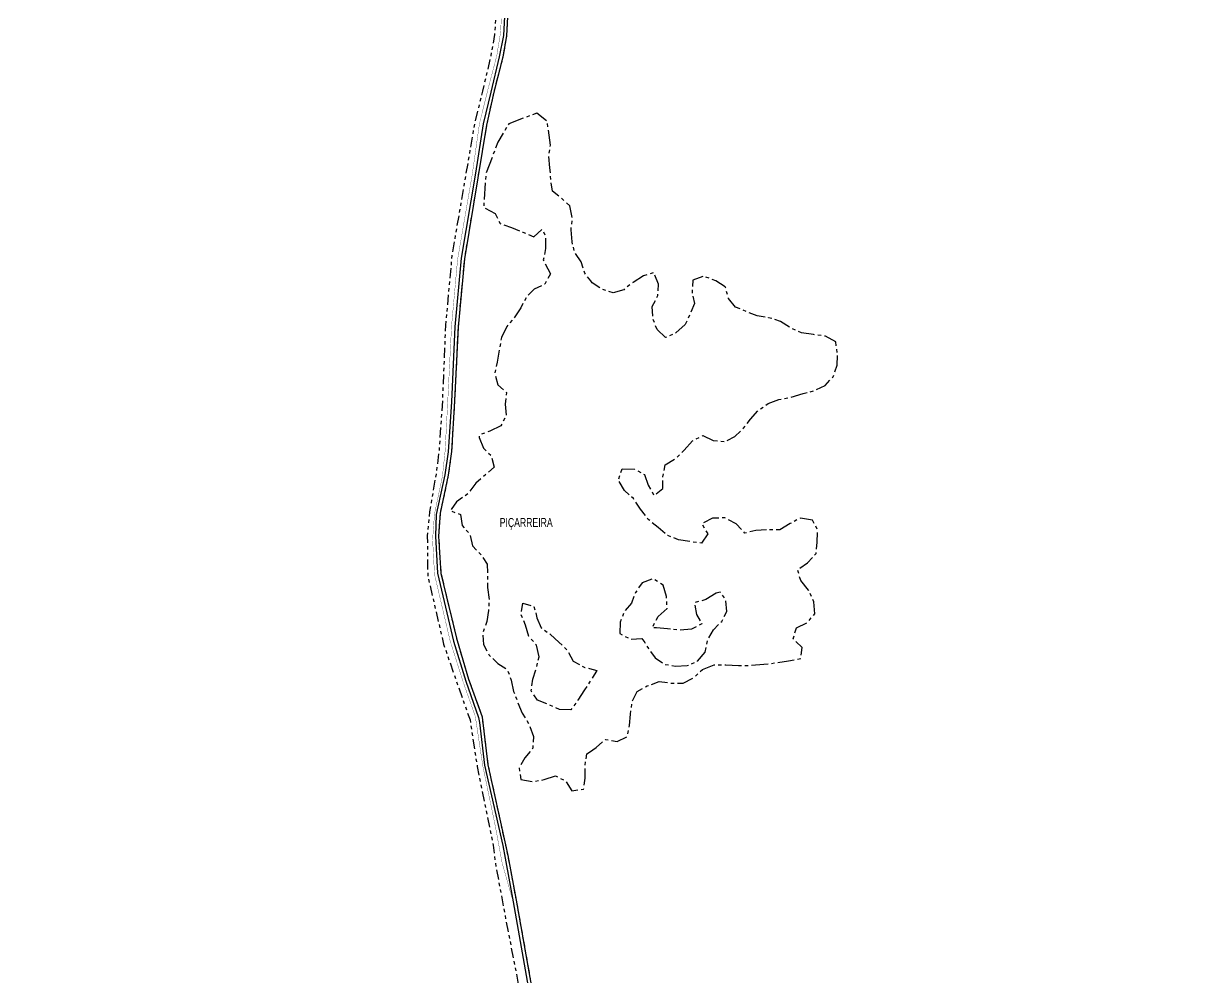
# Model space of a CAD drawing. Extents: x 211015 to 214226, y 4840231 to 4844926.
# Drawn here: x 211015 to 211543, y 4842613 to 4843044 of the extents above; entities that cross this region are included whole.
import ezdxf

# ---------------------------------------------------------------- set-up
doc = ezdxf.new("R2010")
doc.units = 0
doc.header["$LTSCALE"] = 1.5
doc.header["$MEASUREMENT"] = 0
doc.linetypes.add('TRACO_13', pattern=[8, 5, -1, 1, -1])
doc.linetypes.add('TRACO_25', pattern=[8, 3, -1, 1, -1, 1, -1])
for name, color, linetype in [('LM-LIMITE-MUNICIPAL', 7, 'CONTINUOUS'), ('OB-MINER-AREIA', 252, 'CONTINUOUS'), ('OB-TXT-MINER-PORTO', 252, 'CONTINUOUS'), ('SV-EIXO-ROD-ESTR', 7, 'CONTINUOUS'), ('SV-EST-M-N-PAV', 20, 'CONTINUOUS')]:
    doc.layers.add(name, color=color, linetype=linetype)
doc.styles.add('ARIAL', font='ARIAL.TTF')
doc.linetypes.add('Limite', pattern='A,20,-3,[130,ltypeshp.shx,S=6.35,R=0,X=0,Y=0],-3,20', length=46)

msp = doc.modelspace()

# ---------------------------------------------------------------- linework, layer by layer
at = {"layer": 'LM-LIMITE-MUNICIPAL', "linetype": 'Limite', "ltscale": 0.1, "const_width": 0.13, "flags": 128}
msp.add_lwpolyline([(213872.68, 4844773.15), (213783.77, 4844716.62), (213768.78, 4844706.62), (213678.42, 4844650.78), (213640.66, 4844627.24), (213550.93, 4844570.58), (213789.28, 4844724.16), (213872.68, 4844773.15), (213897.79, 4844788.74), (213909.45, 4844796.44), (213910.67, 4844797.25), (213926.03, 4844806.82), (213939.62, 4844815.03), (213973.1, 4844836.35), (213992.85, 4844848.99), (214025.65, 4844870.14), (214036.54, 4844864.16), (214038.07, 4844843.78), (214045.12, 4844775.96), (214050.18, 4844738.18), (214052.78, 4844703.46), (214056.92, 4844671.89), (214060.29, 4844651.73), (214064.28, 4844607.59), (214069.49, 4844560.93), (214074.74, 4844504.51), (214079.24, 4844468.9), (214089.48, 4844410.61), (213980.82, 4844359.35), (213962.33, 4844280.47), (213954.39, 4844179.27), (213960.34, 4844064.66), (213990.11, 4843943.12), (214030.77, 4843862.29), (214034.4, 4843855.07), (214060.17, 4843778.98), (214067.5, 4843757.68), (214080.81, 4843741.03), (214100.12, 4843712.4), (214108.11, 4843681.78), (214106.11, 4843648.49), (214100.79, 4843626.52), (214086.81, 4843612.53), (214057.51, 4843597.89), (214068.83, 4843559.6), (214136.93, 4843352.64), (214165.47, 4843265.91), (214171.03, 4843249.02), (214189.41, 4843184.36), (214198.86, 4843146.36), (214219.84, 4843056.85), (214225.8, 4842991.97), (214219.24, 4842907.18), (214207.29, 4842820.85), (214188.9, 4842717.18), (214170.61, 4842661.59), (214144.16, 4842622.81), (214109.71, 4842590.93), (214054.26, 4842552.19), (213998, 4842512.88), (213962.8, 4842483.64), (213987.62, 4842421.17), (214002.94, 4842384.36), (213990.14, 4842385.07), (213957.93, 4842386.85), (213941.08, 4842380.69), (213929.17, 4842371.03), (213926.7, 4842356.65), (213930.81, 4842341.45), (213934.92, 4842330.35), (213936.97, 4842315.97), (213949.71, 4842306.52), (213961.22, 4842295.84), (213966.56, 4842280.63), (213967.79, 4842260.5), (213964.91, 4842243.24), (213957.11, 4842233.18), (213948.89, 4842226.6), (213937.8, 4842220.85), (213927.93, 4842219.21), (213922.18, 4842215.1), (213910.25, 4842200.83), (213882.12, 4842162.59), (213867.74, 4842149.56), (213855, 4842133.95), (213844.73, 4842123.67), (213830.76, 4842115.46), (213816.79, 4842112.58), (213808.16, 4842115.05), (213803.23, 4842121.21), (213802.41, 4842130.66), (213804.87, 4842146.68), (213807.75, 4842157.37), (213801.23, 4842163.5), (213794.8, 4842172.7), (213786.17, 4842180.63), (213773.44, 4842180.63), (213765.3, 4842177.52), (213756.2, 4842171.99), (213747.06, 4842164.65), (213737.49, 4842160.65), (213721.9, 4842151.53), (213714.07, 4842145.45), (213701.53, 4842132.3), (213689.21, 4842120.8), (213682.63, 4842119.57), (213668.01, 4842119.12), (213663.32, 4842119.03), (213656.84, 4842119.03), (213639.08, 4842119.57), (213623.87, 4842128.19), (213604.97, 4842140.93), (213587.31, 4842142.16), (213571.28, 4842139.7), (213553.61, 4842129.43), (213537.59, 4842117.51), (213522.8, 4842094.09), (213520.33, 4842080.12), (213522.8, 4842062.86), (213530.6, 4842049.3), (213545.19, 4842030.61), (213552.17, 4842008.01), (213553.32, 4841996.79), (213550.69, 4841978.74), (213544.83, 4841958.31), (213542.16, 4841949.08), (213536.15, 4841928.71), (213523.82, 4841898.09), (213514.78, 4841884.12), (213502.87, 4841877.96), (213484.47, 4841877.35), (213467.12, 4841877.14), (213437.95, 4841877.96), (213400.97, 4841866.87), (213371.18, 4841844.47), (213359.51, 4841835.86), (213350.22, 4841828.04), (213332.96, 4841805.85), (213318.58, 4841779.55), (213299.68, 4841755.72), (213286.69, 4841729.85), (213275.03, 4841703.54), (213264.1, 4841676.67), (213258.32, 4841662.63), (213255.84, 4841656.51), (213246.27, 4841632.66), (213238.43, 4841606.85), (213232.16, 4841581.22), (213226.34, 4841566.66), (213222.09, 4841556.58), (213216.02, 4841550.03), (213209.34, 4841537.64), (213206.91, 4841528.18), (213207.89, 4841517.74), (213205.21, 4841508.51), (213206.19, 4841498.19), (213205.21, 4841481.2), (213205.7, 4841468.7), (213206.01, 4841452.54), (213206.36, 4841433.25), (213207.16, 4841425.97), (213209.58, 4841417.47), (213210.07, 4841410.19), (213209.58, 4841401.93), (213208.86, 4841389.31), (213207.4, 4841380.2), (213204, 4841370.01), (213202.79, 4841357.38), (213201.57, 4841348.03), (213198.17, 4841339.54), (213194.78, 4841332.98), (213193.08, 4841326.91), (213192.35, 4841319.39), (213187.25, 4841308.95), (213184.12, 4841299.77), (213177.52, 4841278.68), (213174.14, 4841267.68), (213168.8, 4841251.05), (213162.97, 4841236.48), (213153.66, 4841217.12), (213149.62, 4841208.8), (213141.36, 4841193.14), (213129.95, 4841175.18), (213119.08, 4841154.55), (213108.71, 4841138.64), (213095.12, 4841117.03), (213089.29, 4841105.86), (213086.13, 4841096.88), (213081.52, 4841087.17), (213071.81, 4841070.9), (213058.44, 4841049.07), (213051.61, 4841036.46), (213046.88, 4841026.48), (213042.42, 4841016.51), (213037.69, 4841008.36), (213029.55, 4840997.34), (213021.15, 4840987.36), (213016.16, 4840980), (213011.69, 4840968.45), (213004.6, 4840952.43), (213002.11, 4840934.18), (213001.06, 4840918.16), (212997.12, 4840902.67), (212991.61, 4840889.41), (212987.67, 4840882.58), (212985.83, 4840877.33), (212985.04, 4840866.3), (212983.73, 4840853.43), (212980.58, 4840836.89), (212977.43, 4840821), (212973.75, 4840800), (212970.6, 4840782.93), (212969.02, 4840765.47), (212970.07, 4840755.22), (212969.29, 4840747.61), (212967.18, 4840739.21), (212964.3, 4840728.18), (212965.35, 4840711.63), (212965.61, 4840694.56), (212966.92, 4840676.84), (212964.56, 4840659.77), (212964.3, 4840647.43), (212965.35, 4840635.35), (212966.92, 4840622.22), (212967.45, 4840608.17), (212967.71, 4840597.93), (212969.81, 4840588.48), (212972.17, 4840578.5), (212971.91, 4840566.68), (212971.91, 4840550.79), (212971.91, 4840538.98), (212969.81, 4840528.74), (212968.24, 4840523.48), (212967.18, 4840517.97), (212969.29, 4840511.41), (212973.49, 4840505.1), (212975.33, 4840498.01), (212974.27, 4840486.33), (212971.65, 4840463.74), (212968.24, 4840447.2), (212963.77, 4840426.46), (212960.62, 4840409.91), (212954.06, 4840386.41), (212947.75, 4840370.66), (212939.09, 4840359.36), (212928.06, 4840345.71), (212915.19, 4840332.97), (212901.27, 4840321.94), (212883.94, 4840310.39), (212870.55, 4840305.66), (212848.89, 4840298.05), (212832.87, 4840294.63), (212813.17, 4840290.96), (212794, 4840285.18), (212782.19, 4840282.29), (212765.38, 4840277.83), (212751.2, 4840274.68), (212730.51, 4840271.94), (212713.06, 4840271.33), (212693.86, 4840271.33), (212673.76, 4840270.58), (212658.5, 4840268.61), (212639.46, 4840265.89), (212619.93, 4840263.97), (212602.1, 4840259.13), (212611.64, 4840295.76), (212617.28, 4840324.62), (212618.54, 4840358.5), (212617.91, 4840387.37), (212612.27, 4840416.86), (212603.48, 4840450.74), (212592.19, 4840483.99), (212575.87, 4840509.72), (212565.84, 4840531.05), (212554.54, 4840560.85), (212545.13, 4840592.85), (212534.46, 4840612.93), (212508.74, 4840640.53), (212476.74, 4840665.63), (212445.37, 4840686.34), (212404.27, 4840707.36), (212365.37, 4840719.9), (212335.26, 4840725.55), (212300.75, 4840733.08), (212246.16, 4840751.9), (212193.46, 4840771.98), (212160.52, 4840786.73), (212131.03, 4840794.25), (212110.32, 4840804.29), (212089.62, 4840819.35), (212070.17, 4840843.19), (212060.02, 4840859.63), (212042.47, 4840867.67), (212030.23, 4840871.95), (212010.34, 4840875.01), (212000, 4840873.48), (211978.51, 4840871.65), (211965.96, 4840873.18), (211952.81, 4840878.68), (211941.48, 4840882.66), (211925.26, 4840884.5), (211908.43, 4840887.56), (211892.21, 4840887.86), (211876.37, 4840891.81), (211867.15, 4841049.12), (211808.44, 4842070.68), (211592.18, 4841845.95), (211512.53, 4841765.05), (211014.67, 4842083.08), (211017.43, 4842085.61), (211024.1, 4842088.83), (211069.33, 4842113.19), (211104.82, 4842131.62), (211135.24, 4842148.21), (211150.45, 4842156.05), (211169.8, 4842167.57), (211206.67, 4842186.93), (211233.02, 4842200.96), (211263.46, 4842216.96), (211275.85, 4842223.9), (211298.14, 4842237.77), (211306.07, 4842241.98), (211324.64, 4842252.38), (211343.22, 4842261.05), (211367.74, 4842271.7), (211376.91, 4842273.93), (211389.05, 4842273.68), (211472.52, 4842270.96), (211402.62, 4842338.16), (211347.98, 4842408.87), (211275.49, 4842449.07), (211270.51, 4842464.01), (211267.58, 4842476.49), (211265.16, 4842486.85), (211260.02, 4842507.6), (211235.66, 4842647.4), (211230.69, 4842665.05), (211227.62, 4842681.59), (211222, 4842708.61), (211219.44, 4842725.49), (211218.59, 4842731.12), (211213.13, 4842746.55), (211207.16, 4842765.47), (211200.17, 4842795.23), (211199.32, 4842810.91), (211200.17, 4842822.51), (211203.75, 4842839.47), (211204.95, 4842850.72), (211206.14, 4842873.06), (211207.85, 4842907.07), (211210.57, 4842937.17), (211217.22, 4842975.78), (211220.46, 4842998.63), (211224.56, 4843015.17), (211228.31, 4843029.4), (211230.01, 4843039.98), (211231.2, 4843062.14), (211233.76, 4843077.06), (211236.95, 4843092.57), (211238.37, 4843098.71), (211241.43, 4843106.13), (211244.38, 4843112.85), (211247.47, 4843129.85), (211252.01, 4843159.49), (211254.84, 4843177.81), (211264.97, 4843242.45), (211269.34, 4843259.94), (211275.9, 4843303.67), (211283.85, 4843352.78), (211291.79, 4843398.13), (211295.05, 4843419.1), (211302.47, 4843463.4), (211306.7, 4843487.83), (211313.22, 4843526.97), (211321.61, 4843579.86), (211325.34, 4843603.16), (211327.44, 4843614.43), (211334.45, 4843650.36), (211344.82, 4843694.7), (211354.03, 4843729.82), (211360.94, 4843758.9), (211370.16, 4843783.66), (211377.9, 4843803.12), (211382.61, 4843801.65), (211386.88, 4843800.18), (211393.94, 4843797.97), (211402.85, 4843794.1), (211412.21, 4843788.35), (211419.81, 4843781.89), (211429.32, 4843771.66), (211437.83, 4843759.18), (211451.97, 4843740.86), (211467.32, 4843721.23), (211481.34, 4843705.89), (211495.32, 4843690.65), (211510.95, 4843673.83), (211533.24, 4843648.08), (211550.58, 4843631.27), (211561.06, 4843621.16), (211571.63, 4843610.55), (211586.78, 4843595.21), (211592.25, 4843589.71), (211600.2, 4843581.96), (211614.02, 4843568.16), (211624.6, 4843556.52), (211648.91, 4843533), (211667.92, 4843518.19), (211682.05, 4843506.78), (211689.97, 4843498.8), (211699.25, 4843488.52), (211707.56, 4843478.71), (211713.61, 4843472.41), (211717.76, 4843468.98), (211722.08, 4843464.93), (211726.53, 4843459.16), (211729.99, 4843453.11), (211731.82, 4843446.64), (211735.31, 4843438.82), (211740.27, 4843429.16), (211748.95, 4843416.95), (211754.25, 4843410.96), (211760.19, 4843406.13), (211770.48, 4843398.87), (211780.24, 4843392.62), (211789.65, 4843389.19), (211799.31, 4843386.9), (211813.92, 4843383.73), (211824.96, 4843382.12), (211834.67, 4843380.23), (211846.41, 4843377.16), (211859.33, 4843373.64), (211879.88, 4843366.96), (211900.91, 4843357.2), (211911.26, 4843354.52), (211918.04, 4843352.76), (211921.55, 4843349.55), (211925.5, 4843346.83), (211938.81, 4843342.4), (211948.67, 4843339.93), (211958.04, 4843339.19), (211962.48, 4843338.21), (211965.68, 4843336.97), (211974.81, 4843332.54), (211982.7, 4843328.1), (211991.24, 4843322.32), (211997.73, 4843318.73), (212005.59, 4843316.09), (212014.75, 4843315.03), (212022.88, 4843315.28), (212039.65, 4843314.54), (212055.06, 4843313.55), (212070.1, 4843311.58), (212080.45, 4843309.61), (212090.81, 4843307.63), (212103.87, 4843303.69), (212116.94, 4843300.73), (212132.84, 4843296.54), (212146.89, 4843291.36), (212161.93, 4843287.91), (212171.55, 4843285.45), (212185.85, 4843282.73), (212197.68, 4843279.53), (212205.94, 4843275.71), (212212.6, 4843270.53), (212217.28, 4843266.09), (212220.49, 4843260.42), (212222.95, 4843253.76), (212225.67, 4843245.38), (212227.15, 4843237.25), (212227.64, 4843229.73), (212229.36, 4843221.34), (212231.58, 4843214.19), (212233.8, 4843208.77), (212236.51, 4843202.85), (212237.5, 4843196.69), (212238.98, 4843188.8), (212240.46, 4843179.92), (212242.43, 4843171.29), (212244.4, 4843165.13), (212247.12, 4843157.98), (212251.55, 4843149.84), (212255.01, 4843144.67), (212257.47, 4843138.63), (212257.47, 4843132.71), (212256.48, 4843128.03), (212255.01, 4843121.62), (212253.03, 4843115.94), (212253.03, 4843108.79), (212253.28, 4843101.64), (212255.01, 4843096.22), (212256.73, 4843092.28), (212257.72, 4843086.85), (212259.44, 4843080.94), (212262.4, 4843073.66), (212263.88, 4843065.77), (212264.37, 4843057.64), (212265.36, 4843050.49), (212266.1, 4843043.83), (212265.36, 4843036.68), (212263.88, 4843027.19), (212260.68, 4843016.83), (212257.96, 4843007.22), (212255.74, 4842999.08), (212253.77, 4842990.95), (212251.8, 4842982.07), (212249.58, 4842972.7), (212248.1, 4842962.59), (212244.4, 4842952.24), (212242.18, 4842945.46), (212240.21, 4842938.8), (212240.95, 4842929.68), (212243.17, 4842924.25), (212245.64, 4842919.08), (212250.07, 4842912.42), (212253.77, 4842904.53), (212258.21, 4842895.9), (212263.39, 4842887.77), (212269.06, 4842881.23), (212275.96, 4842874.08), (212281.63, 4842867.92), (212288.54, 4842862), (212294.7, 4842856.82), (212299.63, 4842851.65), (212302.84, 4842847.46), (212307.03, 4842841.29), (212310.97, 4842836.85), (212316.89, 4842831.68), (212322.81, 4842827.73), (212328.97, 4842824.28), (212337.84, 4842820.83), (212349.43, 4842816.88), (212360.16, 4842814.54), (212369.28, 4842813.06), (212376.43, 4842811.34), (212380.37, 4842808.38), (212385.55, 4842803.2), (212389.25, 4842797.04), (212392.07, 4842792.73), (212394.43, 4842787.86), (212399.83, 4842786.2), (212408.93, 4842784.95), (212463.95, 4842777.34), (212499, 4842773.63), (212560.69, 4842763.85), (212635.18, 4842754.75), (212669.23, 4842750.71), (212691.14, 4842854.53), (212746.16, 4842847.2), (212746.13, 4843352.72), (212746.03, 4843792.89), (212751.5, 4843792.72), (212864.81, 4843792.71), (212866.55, 4843827.63), (212867.45, 4843847.99), (212868.35, 4843863.44), (212868.78, 4843885.56), (212869.43, 4843925.83), (212870.62, 4843964.75), (212871.07, 4843994.61), (212871.41, 4844008.42), (212872.55, 4844023.1), (212873.75, 4844043.13), (212875.31, 4844066.03), (212876.53, 4844086.02), (212878.05, 4844103.72), (212880.92, 4844120.42), (212885.73, 4844137.57), (212887.99, 4844142.08), (212893.83, 4844150.53), (212901.41, 4844159.08), (212911.66, 4844166.79), (212933.97, 4844181.28), (212973.8, 4844207.53), (213008.76, 4844229.77), (213550.93, 4844570.58), (213533.83, 4844559.86), (213514.41, 4844547.7), (213446.22, 4844504.61), (213361.12, 4844450.91), (213319.44, 4844424.31), (213284.28, 4844402.98), (213259.14, 4844386.82), (213232.5, 4844369.52), (213182.74, 4844337.72), (213165.17, 4844326.97), (213150.74, 4844316.81), (213125.52, 4844300.62), (213087.21, 4844276.54), (213068.41, 4844265.01), (213049.21, 4844253.8), (213023.49, 4844238.93)], close=True, dxfattribs=at)
at = {"layer": 'OB-MINER-AREIA', "linetype": 'TRACO_13', "flags": 128}
for points in [[(211270.1, 4842715), (211273.11, 4842717.09), (211277.34, 4842720.71), (211282.69, 4842719.73), (211287.18, 4842721.95), (211288.16, 4842727.05), (211288.64, 4842732.15), (211289.47, 4842737.8), (211291.75, 4842742.4), (211296.24, 4842744.82), (211301.57, 4842746.89), (211307.12, 4842746.06), (211312.52, 4842746.03), (211317.36, 4842748.7), (211321.19, 4842752.31), (211326.48, 4842754.43), (211331.72, 4842754.3), (211337.37, 4842754.03), (211343.22, 4842754.15), (211348.91, 4842754.67), (211354.5, 4842755.29), (211360, 4842756.11), (211365.59, 4842757.24), (211366.17, 4842762.24), (211362.11, 4842766.07), (211363.59, 4842771.02), (211368.32, 4842773.34), (211371.91, 4842777.45), (211371.39, 4842782.84), (211369.07, 4842788.03), (211365.55, 4842792.37), (211364.13, 4842797.21), (211368.62, 4842800.47), (211372.5, 4842804.64), (211372.98, 4842809.74), (211373.21, 4842815.13), (211370.89, 4842819.72), (211365.44, 4842820.6), (211360.81, 4842818.18), (211356.02, 4842815.32), (211350.87, 4842815.3), (211345.28, 4842814.97), (211340.34, 4842813.85), (211336.42, 4842817.99), (211331.32, 4842820.67), (211325.72, 4842820.64), (211320.88, 4842818.13), (211323.55, 4842813.49), (211320.67, 4842809.28), (211315.67, 4842809.96), (211310.32, 4842810.84), (211305.47, 4842812.72), (211301.15, 4842816.35), (211296.69, 4842819.98), (211293.13, 4842824.71), (211289.96, 4842829.4), (211285.95, 4842833.13), (211283.13, 4842837.72), (211284.86, 4842842.87), (211290.41, 4842842.69), (211294.92, 4842840.31), (211296.68, 4842835.52), (211299.25, 4842830.88), (211303.28, 4842833.95), (211303.21, 4842839.29), (211304.39, 4842844.65), (211309.18, 4842847.56), (211312.96, 4842851.33), (211316.64, 4842855.54), (211321.38, 4842857.85), (211325.93, 4842855.67), (211331.13, 4842855.09), (211335.72, 4842857.51), (211339.7, 4842861.18), (211342.84, 4842865.29), (211346.22, 4842869.15), (211350.85, 4842872.31), (211355.64, 4842874.08), (211361.08, 4842875.2), (211366.62, 4842876.82), (211371.81, 4842878.19), (211376.6, 4842880.51), (211380.18, 4842884.42), (211381.96, 4842889.58), (211382.14, 4842894.67), (211381.32, 4842900.12), (211376.72, 4842902.75), (211371.37, 4842903.43), (211365.82, 4842904.2), (211360.81, 4842906.58), (211356.35, 4842909.41), (211351.05, 4842911.09), (211345.8, 4842911.92), (211341.1, 4842913.8), (211336.14, 4842915.88), (211332.98, 4842919.82), (211331.46, 4842925.06), (211327.15, 4842927.74), (211321.75, 4842929.77), (211316.86, 4842927.95), (211316.48, 4842922.65), (211317.5, 4842917.56), (211315.52, 4842912.55), (211313.29, 4842907.99), (211309.11, 4842904.18), (211304.42, 4842902.16), (211300.71, 4842905.75), (211298.74, 4842910.54), (211298.52, 4842916.13), (211300.95, 4842921.04), (211301.33, 4842926.19), (211299.31, 4842931.38), (211294.47, 4842929.96), (211289.88, 4842927.04), (211285.6, 4842923.73), (211280.81, 4842922.26), (211275.65, 4842924.04), (211271.4, 4842926.77), (211270.72, 4842927.67), (211268.03, 4842931.2), (211266.36, 4842936.29), (211263.55, 4842940.48), (211262.28, 4842945.32), (211261.81, 4842950.77), (211262.44, 4842955.97), (211261.27, 4842961.51), (211257.41, 4842965.09), (211253.4, 4842968.17), (211252.73, 4842973.32), (211252.31, 4842978.71), (211251.74, 4842984.01), (211252.57, 4842989.01), (211251.03, 4842999.76), (211246.32, 4843003.4), (211233.74, 4842998.65), (211228.77, 4842990.26), (211223.43, 4842976.47), (211222.35, 4842960.81), (211227.61, 4842958.18), (211229.77, 4842953.59), (211234.97, 4842951.86), (211240.03, 4842949.68), (211245.08, 4842947.65), (211248.82, 4842951.07), (211250.23, 4842947.97), (211250.35, 4842942.28), (211249.27, 4842937.13), (211250.08, 4842935.43), (211252.54, 4842930.94), (211249.96, 4842926.23), (211245.13, 4842923.92), (211241.64, 4842920.26), (211239.11, 4842915.55), (211236.18, 4842911.04), (211232.8, 4842907.13), (211230.37, 4842902.07), (211229.44, 4842896.82), (211228.47, 4842891.02), (211227.9, 4842888.2), (211227.39, 4842885.67), (211228.7, 4842880.83), (211232.62, 4842877.24), (211232.14, 4842872.05), (211232.51, 4842867.05), (211230.18, 4842862.19), (211225.14, 4842859.82), (211220.4, 4842858.16), (211220.4, 4842857.06), (211222.22, 4842852.17), (211225.88, 4842848.68), (211227.05, 4842843.64), (211218.84, 4842836.33), (211215.31, 4842831.66), (211210.13, 4842827.98), (211207.24, 4842823.97), (211211.94, 4842822.19), (211212.71, 4842817.2), (211216.18, 4842813.32), (211217.35, 4842808.02), (211221.11, 4842804.19), (211224.02, 4842799.75), (211224.04, 4842794.51), (211224.11, 4842789.26), (211224.88, 4842783.92), (211224.5, 4842778.92), (211223.87, 4842773.92), (211221.9, 4842768.66), (211222.32, 4842763.57), (211224.83, 4842758.68), (211228.84, 4842755), (211233.1, 4842752.22), (211234.82, 4842747.38), (211235.89, 4842742.33), (211237.76, 4842737.49), (211239.82, 4842732.5), (211242.84, 4842727.57), (211244.91, 4842722.03), (211244.53, 4842716.73), (211241, 4842712.37), (211238.37, 4842708.01), (211239.14, 4842702.62), (211244.39, 4842701.64), (211249.73, 4842702.56), (211254.77, 4842704.33), (211259.48, 4842701.8), (211262.19, 4842697.56), (211267.49, 4842698.23), (211268.27, 4842703.28), (211268.15, 4842708.98), (211268.92, 4842714.18), (211270.1, 4842715)], [(211327.4, 4842786.77), (211322.62, 4842783.8), (211317.58, 4842782.38), (211318.4, 4842777.04), (211320.91, 4842772.9), (211316.17, 4842770.43), (211310.63, 4842770.06), (211305.43, 4842770.69), (211300.43, 4842771.02), (211298.48, 4842771.16), (211301.16, 4842776.12), (211305.19, 4842779.79), (211304.87, 4842785.18), (211303.4, 4842790.32), (211298.9, 4842793.2), (211293.96, 4842791.43), (211290.88, 4842787.02), (211289.05, 4842782.17), (211285.86, 4842778.31), (211284.03, 4842773.61), (211283.9, 4842768.51), (211288.51, 4842765.98), (211293.85, 4842766.2), (211295.14, 4842764.45), (211296.77, 4842761.71), (211299.78, 4842757.53), (211303.89, 4842754.64), (211308.94, 4842753.81), (211314.24, 4842754.04), (211318.98, 4842755.95), (211322.31, 4842760.16), (211323.54, 4842765.52), (211326.12, 4842770.22), (211329.85, 4842773.99), (211332.23, 4842778.39), (211331.66, 4842783.84), (211329.2, 4842787.18), (211327.4, 4842786.77)], [(211270.21, 4842752.7), (211273.47, 4842751.83), (211270.84, 4842747.52), (211270.19, 4842746.51), (211267.91, 4842743.01), (211264.93, 4842738.35), (211261.7, 4842734.09), (211256.61, 4842734.22), (211251.4, 4842736.5), (211246.65, 4842738.43), (211243.78, 4842742.56), (211244.61, 4842747.86), (211246.24, 4842753.07), (211247.37, 4842758.02), (211246.15, 4842763.31), (211242.79, 4842767.15), (211241.32, 4842772.24), (211239.2, 4842777.13), (211240.08, 4842782.18), (211245.08, 4842780.7), (211246.45, 4842775.66), (211248.37, 4842771.02), (211252.48, 4842768.13), (211256.29, 4842764.65), (211260.2, 4842760.82), (211262.82, 4842756.08), (211268.02, 4842753.2), (211270.21, 4842752.7)]]:
    msp.add_lwpolyline(points, dxfattribs=at)
at = {"layer": 'SV-EIXO-ROD-ESTR'}
for p, q in [((211232.52, 4843063.57), (211231.37, 4843038.5)), ((211231.37, 4843038.5), (211229.37, 4843028.79)), ((211229.37, 4843028.79), (211225.66, 4843012.93)), ((211225.66, 4843012.93), (211222.09, 4842998.58)), ((211222.09, 4842998.58), (211218.66, 4842976.29)), ((211218.66, 4842976.29), (211212.23, 4842937.94)), ((211212.23, 4842937.94), (211209.38, 4842907.02)), ((211209.38, 4842907.02), (211207.81, 4842873.09)), ((211207.81, 4842873.09), (211206.38, 4842850.59)), ((211206.38, 4842850.59), (211204.81, 4842840.17)), ((211204.81, 4842840.17), (211200.95, 4842822.31)), ((211200.95, 4842822.31), (211200.66, 4842812.38)), ((211200.66, 4842812.38), (211201.52, 4842795.81)), ((211201.52, 4842795.81), (211208.81, 4842765.03)), ((211208.81, 4842765.03), (211214.38, 4842747.03)), ((211214.38, 4842747.03), (211220.09, 4842730.54)), ((211220.09, 4842730.54), (211220.52, 4842728.39)), ((211220.52, 4842728.39), (211222.8, 4842709.11)), ((211222.8, 4842709.11), (211230.95, 4842672.83)), ((211230.95, 4842672.83), (211232.09, 4842667.11)), ((211232.09, 4842667.11), (211235.66, 4842647.4)), ((211235.66, 4842647.4), (211260.59, 4842507.42))]:
    msp.add_line(p, q, dxfattribs=at)
at = {"layer": 'SV-EST-M-N-PAV'}
for p, q in [((211232.83, 4843038.31), (211234.02, 4843063.11)), ((211231.17, 4843028.89), (211232.83, 4843038.31)), ((211227.07, 4843012.89), (211231.17, 4843028.89)), ((211223.82, 4842998.01), (211227.07, 4843012.89)), ((211213.81, 4842937.72), (211223.82, 4842998.01)), ((211210.96, 4842906.76), (211213.81, 4842937.72)), ((211209.36, 4842873.52), (211210.96, 4842906.76)), ((211208, 4842850.69), (211209.36, 4842873.52)), ((211206.56, 4842840.04), (211208, 4842850.69)), ((211202.87, 4842822.86), (211206.56, 4842840.04)), ((211202.12, 4842812.47), (211202.87, 4842822.86)), ((211203.19, 4842795.66), (211202.12, 4842812.47)), ((211210.54, 4842765.18), (211203.19, 4842795.66)), ((211215.72, 4842747.7), (211210.54, 4842765.18)), ((211221.83, 4842730.7), (211215.72, 4842747.7)), ((211224.44, 4842709.23), (211221.83, 4842730.7)), ((211232.36, 4842673.06), (211224.44, 4842709.23)), ((211233.4, 4842668.3), (211232.36, 4842673.06)), ((211237.2, 4842648.08), (211233.4, 4842668.3)), ((211262.2, 4842508.27), (211237.2, 4842648.08))]:
    msp.add_line(p, q, dxfattribs=at)
at = {"layer": 'SV-EST-M-N-PAV', "linetype": 'TRACO_25', "flags": 128}
for points in [[(211238.82, 4843110.26), (211233.76, 4843093.6), (211231.2, 4843077.91), (211228.99, 4843064.27), (211227.28, 4843038.95), (211225.58, 4843029.23), (211221.83, 4843013.29), (211218.25, 4842998.8), (211208.02, 4842939.21), (211205.12, 4842907.67), (211203.75, 4842874), (211202.22, 4842850.89), (211200.86, 4842840.49), (211197.96, 4842823.44), (211196.93, 4842812.53), (211197.1, 4842794.71), (211204.27, 4842763.68), (211210.57, 4842745.53), (211216.2, 4842729.5), (211219.44, 4842708.53), (211226.6, 4842672.98), (211227.62, 4842665.05), (211231.2, 4842645.44), (211257.46, 4842509.13), (211265.3, 4842476.05), (211267.52, 4842467.7), (211268.2, 4842462.16), (211268.03, 4842458.24), (211266.9, 4842455.4)], [(211267.85, 4842451.16), (211269.12, 4842452.4), (211271.2, 4842457.91), (211271.76, 4842462.53), (211271, 4842468.41), (211266.56, 4842488.53), (211262.2, 4842508.27), (211237.2, 4842648.08), (211233.4, 4842668.3), (211232.36, 4842673.06), (211224.44, 4842709.23), (211221.83, 4842730.7), (211215.72, 4842747.7), (211210.54, 4842765.18), (211203.19, 4842795.66), (211202.12, 4842812.47), (211202.87, 4842822.86), (211206.56, 4842840.04), (211208, 4842850.69), (211209.36, 4842873.52), (211210.96, 4842906.76), (211213.81, 4842937.72), (211223.82, 4842998.01), (211227.07, 4843012.89), (211231.17, 4843028.89), (211232.83, 4843038.31), (211234.02, 4843063.11), (211236.95, 4843076.5), (211238.38, 4843092.92), (211239.26, 4843095.64), (211241, 4843097.9), (211242.5, 4843098.36), (211244.21, 4843097.26), (211245.73, 4843091.8), (211249.64, 4843077.83), (211254.2, 4843064.92), (211260.62, 4843049.35), (211266.56, 4843051.12), (211263.86, 4843061.24), (211259.34, 4843078.06), (211255.13, 4843091.18), (211250.28, 4843104.34), (211249.47, 4843108.27)]]:
    msp.add_lwpolyline(points, dxfattribs=at)

# ---------------------------------------------------------------- texts
at = {"layer": 'OB-TXT-MINER-PORTO', "style": 'ARIAL', "width": 0.7}
msp.add_text('PIÇARREIRA', height=4, dxfattribs=at).set_placement((211229.62, 4842816.65, 7.11))

doc.saveas('drawing.dxf')
